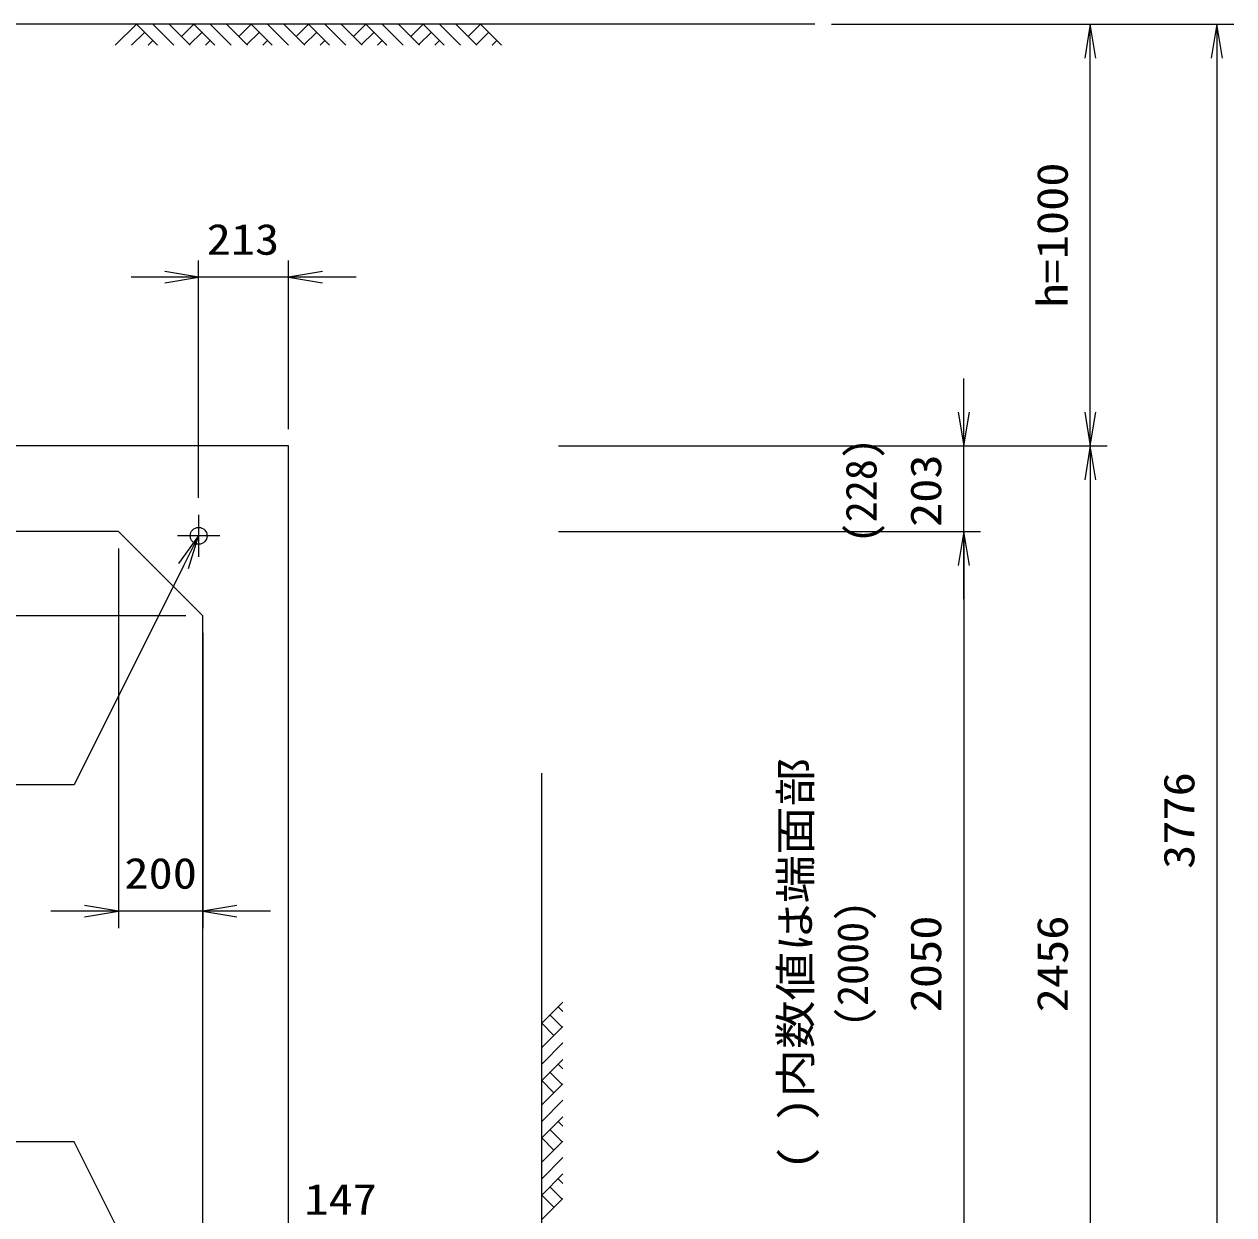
# Model space of a CAD drawing. Units: millimetres at full size. Extents: x 0 to 33600, y 55520 to 79280.
# Drawn here: x 23777 to 26643, y 63207 to 66030 of the extents above; entities that cross this region are included whole.
import ezdxf
from ezdxf.enums import TextEntityAlignment as Align

# ---------------------------------------------------------------- set-up
doc = ezdxf.new("R2010")
doc.units = ezdxf.units.MM
doc.header["$LTSCALE"] = 80.0044
doc.linetypes.add('CHAIN', pattern=[18.5, 12, -1.5, 3.5, -1.5])
for name, color, linetype, lineweight in [('0_2', 4, 'Continuous', 13), ('寸法', 6, 'Continuous', 13), ('ﾊｯﾁﾝｸﾞ', 4, 'Continuous', 9)]:
    doc.layers.add(name, color=color, linetype=linetype, lineweight=lineweight)
doc.styles.add('ＭＳ ゴシック', font='')
doc.styles.get('ＭＳ ゴシック').set_extended_font_data('MS Gothic')

# ---------------------------------------------------------------- blocks, each defined once
blk = doc.blocks.new('open_arrow')
at = {"color": 0, "linetype": 'Continuous', "lineweight": -2}
blk.add_lwpolyline([(7.5, 1.25), (0, 0), (7.5, -1.25)], dxfattribs=at)

msp = doc.modelspace()

# ---------------------------------------------------------------- linework, layer by layer
at = {"layer": '0_2'}
msp.add_line((25650, 66030), (19550, 66030), dxfattribs=at)
at = {"layer": '0_2', "color": 2, "linetype": 'CHAIN'}
for p, q in [((24190, 64867), (24190, 64767)), ((24240, 64817), (24140, 64817))]:
    msp.add_line(p, q, dxfattribs=at)
at = {"layer": '0_2', "color": 3}
for points in [[(20797, 62574), (24403, 62574), (24403, 65030), (20797, 65030)], [(21200, 62777), (24000, 62777), (24200, 62977), (24200, 64627), (24000, 64827), (21200, 64827), (21000, 64627), (21000, 62977)]]:
    msp.add_lwpolyline(points, close=True, dxfattribs=at)
at = {"layer": '0_2'}
msp.add_lwpolyline([(24550, 62254), (25003, 62254), (25003, 64254)], dxfattribs=at)
at = {"layer": '0_2', "color": 3}
msp.add_circle((24190, 64817), 20, dxfattribs=at)
at = {"layer": '寸法'}
for p, q in [((25690, 66030), (26643, 66030)), ((25690, 66030), (26343, 66030)), ((26303, 65030), (26303, 66030)), ((26603, 66030), (26603, 62254)), ((24190, 64907), (24190, 65470)), ((24403, 65070), (24403, 65470)), ((24563, 65430), (24030, 65430)), ((26003, 64667), (26003, 65190)), ((25043, 65030), (26343, 65030)), ((25043, 65030), (26343, 65030)), ((25043, 65030), (26043, 65030)), ((26303, 65030), (26303, 62574)), ((23960, 64827), (23260, 64827)), ((25043, 64827), (26043, 64827)), ((25043, 64827), (26043, 64827)), ((26003, 64827), (26003, 62777)), ((24000, 64787), (24000, 63887)), ((24160, 64627), (23260, 64627)), ((24200, 64587), (24200, 63887)), ((24360, 63927), (23840, 63927))]:
    msp.add_line(p, q, dxfattribs=at)
for points in [[(24190, 64817), (24154.22, 64745.45), (23895, 64227), (23121.67, 64227)], [(24190, 62790), (24154.22, 62861.55), (23895, 63380), (23121.67, 63380)]]:
    msp.add_lwpolyline(points, dxfattribs=at)
at = {"layer": 'ﾊｯﾁﾝｸﾞ'}
for p, q in [((23992.35, 65980), (24042.35, 66030)), ((24042.35, 66030), (24092.35, 65980)), ((24081.24, 66030), (24131.24, 65980)), ((24120.13, 66030), (24170.13, 65980)), ((24149.18, 66000.95), (24178.24, 66030)), ((24178.24, 66030), (24228.24, 65980)), ((24217.13, 66030), (24267.13, 65980)), ((24256.02, 66030), (24306.02, 65980)), ((24285.07, 66000.95), (24314.12, 66030)), ((24314.12, 66030), (24364.12, 65980)), ((24353.01, 66030), (24403.01, 65980)), ((24391.9, 66030), (24441.9, 65980)), ((24420.95, 66000.95), (24450, 66030)), ((24450, 66030), (24500, 65980)), ((24488.89, 66030), (24538.89, 65980)), ((24527.78, 66030), (24577.78, 65980)), ((24556.83, 66000.95), (24585.88, 66030)), ((24585.88, 66030), (24635.88, 65980)), ((24624.77, 66030), (24674.77, 65980)), ((24663.66, 66030), (24713.66, 65980)), ((24692.71, 66000.95), (24721.76, 66030)), ((24721.76, 66030), (24771.76, 65980)), ((24760.65, 66030), (24810.65, 65980)), ((24799.54, 66030), (24849.54, 65980)), ((24828.59, 66000.95), (24857.65, 66030)), ((24857.65, 66030), (24907.65, 65980)), ((24031.24, 65980), (24061.8, 66010.56)), ((24070.13, 65980), (24081.24, 65991.11)), ((24168.63, 65981.5), (24197.68, 66010.56)), ((24206.02, 65980), (24217.13, 65991.11)), ((24304.51, 65981.5), (24333.56, 66010.56)), ((24341.9, 65980), (24353.01, 65991.11)), ((24440.39, 65981.5), (24469.44, 66010.56)), ((24477.78, 65980), (24488.89, 65991.11)), ((24576.28, 65981.5), (24605.33, 66010.56)), ((24613.66, 65980), (24624.77, 65991.11)), ((24712.16, 65981.5), (24741.21, 66010.56)), ((24749.54, 65980), (24760.65, 65991.11)), ((24848.04, 65981.5), (24877.09, 66010.56)), ((24885.43, 65980), (24896.54, 65991.11)), ((25003, 63661.65), (25053, 63711.65)), ((25053, 63689.43), (25041.89, 63700.54)), ((25051.5, 63652.04), (25022.44, 63681.09)), ((25032.05, 63632.59), (25003, 63661.65)), ((25003, 63603.54), (25053, 63653.54)), ((25003, 63564.65), (25053, 63614.65)), ((25003, 63525.76), (25053, 63575.76)), ((25053, 63553.54), (25041.89, 63564.65)), ((25032.05, 63496.71), (25003, 63525.76)), ((25051.5, 63516.16), (25022.44, 63545.21)), ((25003, 63467.66), (25053, 63517.66)), ((25003, 63428.77), (25053, 63478.77)), ((25003, 63389.88), (25053, 63439.88)), ((25051.5, 63380.28), (25022.44, 63409.33)), ((25053, 63417.66), (25041.89, 63428.77)), ((25032.05, 63360.83), (25003, 63389.88)), ((25003, 63331.78), (25053, 63381.78)), ((25003, 63292.89), (25053, 63342.89)), ((25003, 63254), (25053, 63304)), ((25053, 63281.78), (25041.89, 63292.89)), ((25051.5, 63244.39), (25022.44, 63273.44)), ((25032.05, 63224.95), (25003, 63254)), ((25003, 63195.9), (25053, 63245.9))]:
    msp.add_line(p, q, dxfattribs=at)

# ---------------------------------------------------------------- block references
at = {"layer": '寸法', "xscale": 10.7, "yscale": 10.7}
for p, rotation in [((26303, 66030), 270), ((26603, 66030), 270), ((24190, 65430), 180), ((26003, 65030), 90), ((26303, 65030), 90), ((26303, 65030), 270), ((24190, 64817), 243.4), ((26003, 64827), 270), ((26003, 64827), 270), ((24000, 63927), 180)]:
    msp.add_blockref('open_arrow', p, dxfattribs=dict(at, rotation=rotation))
for p in [(24403, 65430), (24200, 63927)]:
    msp.add_blockref('open_arrow', p, dxfattribs=at)

# ---------------------------------------------------------------- texts
at = {"layer": '寸法', "style": 'ＭＳ ゴシック', "width": 1.15}
for s, p in [('h=1000', (26213, 65530)), ('203', (25913, 64924)), ('3776', (26513, 64142)), ('2050', (25913, 63802)), ('2456', (26213, 63802))]:
    msp.add_text(s, height=73.31, rotation=90, dxfattribs=at).set_placement(p, align=Align.MIDDLE_CENTER)
for s, p in [('213', (24295, 65520)), ('200', (24100, 64017)), ('147', (24526.5, 63244))]:
    msp.add_text(s, height=73.31, dxfattribs=at).set_placement(p, align=Align.MIDDLE_CENTER)
at = {"layer": '寸法', "color": 3, "style": 'ＭＳ ゴシック'}
for s, p in [('(228)', (25723, 64924)), ('(2000)', (25703, 63802))]:
    msp.add_text(s, height=73.31, rotation=90, dxfattribs=at).set_placement(p, align=Align.TOP_CENTER)
at = {"layer": '寸法', "color": 3, "style": 'ＭＳ ゴシック', "width": 1.15}
msp.add_text('( )内数値は端面部', height=73.31, rotation=90, dxfattribs=at).set_placement((25663, 63802), align=Align.BOTTOM_CENTER)

doc.saveas('drawing.dxf')
